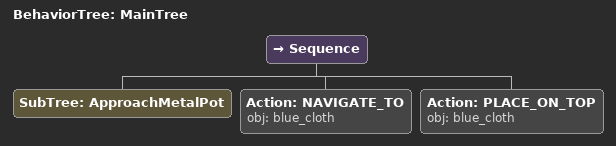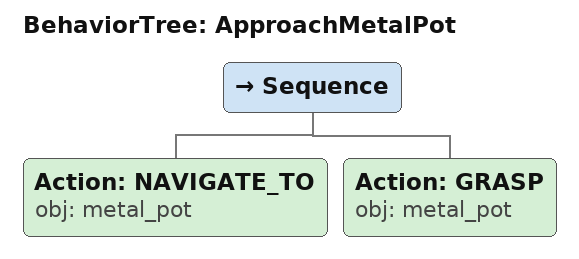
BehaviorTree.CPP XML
<root main_tree_to_execute="MainTree">
  <BehaviorTree ID="MainTree">
    <Sequence>
      <!-- Execute subtree ApproachMetalPot -->
      <SubTree ID="ApproachMetalPot" />
      <!-- Navigate to blue_cloth -->
      <Action ID="NAVIGATE_TO" obj="blue_cloth" />
      <!-- Place on blue_cloth -->
      <Action ID="PLACE_ON_TOP" obj="blue_cloth" />
    </Sequence>
  </BehaviorTree>
  <!-- Subtree definition ApproachMetalPot -->
  <BehaviorTree ID="ApproachMetalPot">
    <Sequence>
      <!-- Navigate to metal_pot -->
      <Action ID="NAVIGATE_TO" obj="metal_pot" />
      <!-- Grasp metal_pot -->
      <Action ID="GRASP" obj="metal_pot" />
    </Sequence>
  </BehaviorTree>
</root>
